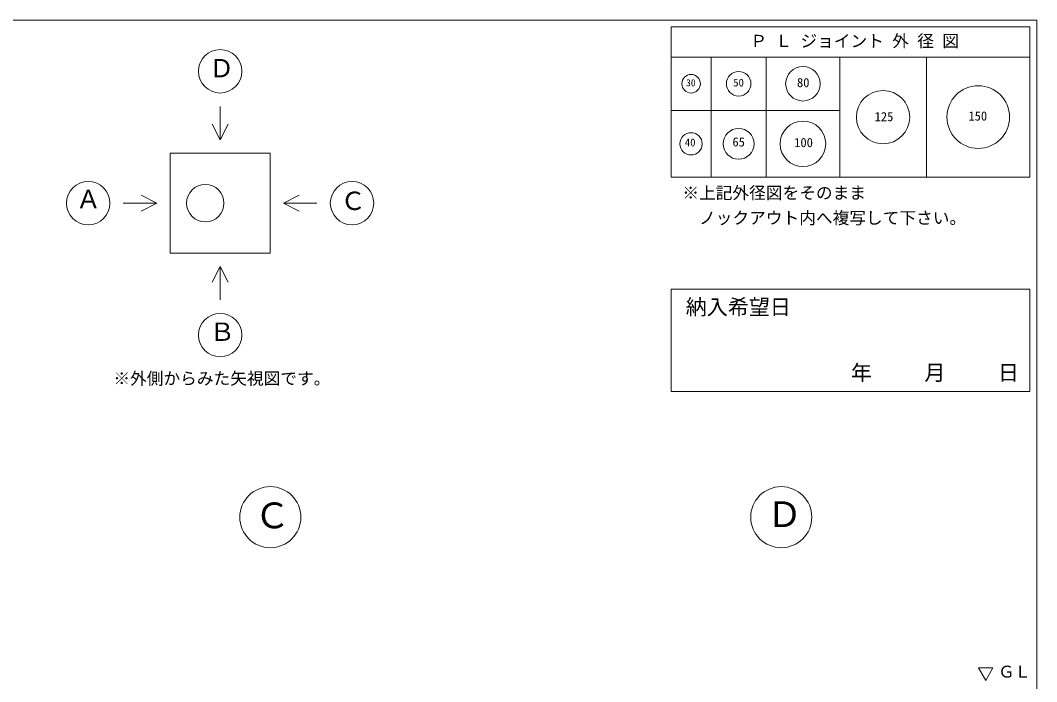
# Model space of a CAD drawing. Units: millimetres, scale not verified. Extents: x -6420 to 6420, y -3041 to 3040.
# Drawn here: x 2362 to 6420, y 399 to 3040 of the extents above; entities that cross this region are included whole.
import ezdxf
from ezdxf.enums import TextEntityAlignment as Align

# ---------------------------------------------------------------- set-up
doc = ezdxf.new("R2010")
doc.units = ezdxf.units.MM
doc.header["$LTSCALE"] = 20
for name, color, linetype, lineweight in [('0-2_waku', 7, 'Continuous', 18), ('0-3_gaikei', 7, 'Continuous', 18), ('0-5_sunpou', 7, 'Continuous', 5), ('0-D_文字１', 7, 'Continuous', 18)]:
    doc.layers.add(name, color=color, linetype=linetype, lineweight=lineweight)
doc.styles.add('ＭＳ ゴシック', font='')
doc.styles.get('ＭＳ ゴシック').set_extended_font_data('MS Gothic')

msp = doc.modelspace()

# ---------------------------------------------------------------- linework, layer by layer
at = {"layer": '0-2_waku'}
for p, q in [((-1739.86, 3040.44), (6420.14, 3040.44)), ((4960.14, 3013.77), (4960.14, 2413.77)), ((4960.14, 3013.77), (6393.48, 3013.77)), ((4960.14, 3013.77), (6393.48, 3013.77)), ((4960.14, 3013.77), (6393.48, 3013.77)), ((4960.14, 3013.77), (4960.14, 2413.77)), ((4960.14, 3013.77), (6393.48, 3013.77)), ((4960.14, 3013.77), (6393.48, 3013.77)), ((4960.14, 3013.77), (6393.48, 3013.77)), ((6393.48, 3013.77), (6393.48, 2413.77)), ((6393.48, 3013.77), (6393.48, 2413.77)), ((6420.14, 3040.44), (6420.14, -2659.56)), ((4960.14, 2893.77), (6393.48, 2893.77)), ((5120.14, 2893.77), (5120.14, 2413.77)), ((5340.14, 2893.77), (5340.14, 2413.77)), ((5633.48, 2893.77), (5633.48, 2413.77)), ((5980.14, 2893.77), (5980.14, 2413.77)), ((4960.14, 2680.44), (5633.48, 2680.44)), ((4960.14, 2413.77), (6393.48, 2413.77)), ((4960.14, 2413.77), (6393.48, 2413.77))]:
    msp.add_line(p, q, dxfattribs=at)
at = {"layer": '0-3_gaikei'}
for p, q in [((3159.62, 2696.74), (3159.62, 2563.4)), ((3159.62, 2563.4), (3127.45, 2625.24)), ((3159.62, 2563.4), (3191.79, 2625.24)), ((2959.62, 2510.07), (3359.62, 2510.07)), ((2959.62, 2510.07), (2959.62, 2110.07)), ((3359.62, 2510.07), (3359.62, 2110.07)), ((2906.29, 2310.07), (2844.45, 2342.24)), ((3412.96, 2310.07), (3474.79, 2342.24)), ((2772.96, 2310.07), (2906.29, 2310.07)), ((2906.29, 2310.07), (2844.45, 2277.9)), ((2959.62, 2110.07), (3359.62, 2110.07)), ((3159.62, 2056.74), (3127.45, 1994.9)), ((3159.62, 2056.74), (3191.79, 1994.9)), ((3159.62, 1923.4), (3159.62, 2056.74))]:
    msp.add_line(p, q, dxfattribs=at)
msp.add_lwpolyline([(3546.29, 2310.07), (3412.96, 2310.07), (3474.79, 2277.9)], dxfattribs=at)
for centre, radius in [((3159.62, 2836.74), 86.67), ((2632.96, 2310.07), 86.67), ((3686.29, 2310.07), 86.67), ((3100.3, 2310.07), 74.67), ((3159.62, 1783.4), 86.67), ((3360.14, 1055.77), 121.88), ((5400.14, 1055.77), 121.88)]:
    msp.add_circle(centre, radius, dxfattribs=at)
at = {"layer": '0-5_sunpou', "lineweight": 18}
msp.add_lwpolyline([(4960.14, 1966.72), (4960.14, 1557.77), (6393.48, 1557.77), (6393.48, 1966.72)], close=True, dxfattribs=at)
for centre, radius in [((5486.81, 2787.11), 69), ((5040.14, 2787.11), 37), ((5230.14, 2787.11), 49), ((5806.81, 2653.77), 106.5), ((6186.81, 2653.77), 125), ((5486.81, 2547.11), 91), ((5230.14, 2547.11), 61.5), ((5040.14, 2547.11), 44.5)]:
    msp.add_circle(centre, radius, dxfattribs=at)
at = {"layer": '0-D_文字１'}
for p, q in [((6188.45, 453.49), (6245.31, 453.49)), ((6216.88, 402.9), (6188.45, 453.49)), ((6216.88, 402.9), (6245.31, 453.49))]:
    msp.add_line(p, q, dxfattribs=at)

# ---------------------------------------------------------------- texts
at = {"layer": '0-5_sunpou', "style": 'ＭＳ ゴシック'}
for s, height, p in [('30', 28.04, (5020.09, 2768.57)), ('50', 31.16, (5208.55, 2766.77)), ('80', 36.66, (5462.99, 2762.42)), ('125', 36.66, (5773.09, 2626.35)), ('150', 36.66, (6147.63, 2629)), ('40', 31.16, (5015.42, 2527.51)), ('65', 36.66, (5205.36, 2525.38)), ('100', 36.66, (5451.87, 2522.93)), ('納入希望日', 61.58, (5018.67, 1846.2))]:
    msp.add_text(s, height=height, dxfattribs=at).set_placement(p, align=Align.BOTTOM_LEFT)
at = {"layer": '0-D_文字１', "style": 'ＭＳ ゴシック'}
for s, height, p in [('Ｐ Ｌ ジョイント 外 径 図', 48.88, (5276.97, 2918.87)), ('Ｄ', 73.31, (3115.29, 2790.6)), ('Ａ', 73.31, (2583.69, 2267.87)), ('Ｃ', 73.31, (3640.54, 2260.76)), ('※上記外径図をそのまま', 48.88, (5005.2, 2312.18)), ('\u3000ノックアウト内へ複写して下さい。', 48.88, (5005.2, 2212.18)), ('Ｂ', 73.31, (3118.29, 1737.9)), ('\u3000\u3000\u3000年     月     日', 61.58, (5426.33, 1583.72)), ('※外側からみた矢視図です。', 48.88, (2733.23, 1570.91)), ('Ｃ', 103.1, (3296.92, 980.36)), ('Ｄ', 103.1, (5342.71, 985.01)), ('ＧＬ', 47.65, (6266.59, 400.67))]:
    msp.add_text(s, height=height, dxfattribs=at).set_placement(p, align=Align.BOTTOM_LEFT)

doc.saveas('drawing.dxf')
